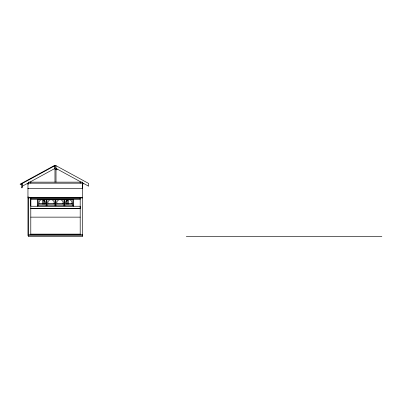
<?xml version="1.0" encoding="UTF-8"?>
<svg xmlns="http://www.w3.org/2000/svg" width="402" height="402" viewBox="0 0 402 402"><rect width="100%" height="100%" fill="white"/><g stroke="black" fill="none" stroke-linecap="round" stroke-linejoin="round"><path stroke-width="0.6" d="M30.788 234.637L30.788 199.387L80.194 199.387M30.788 197.93L30.788 198.357L80.194 198.357M30.788 182.161L30.788 183.176M37.632 206.246L37.632 199.387M82.596 182.895L88.621 186.176L88.621 183.443L56.004 165.679L54.979 165.679L20.306 184.558L20.1 184.181L54.772 165.302L54.979 168.413L29.758 182.161M73.325 206.251L73.325 199.392M22.356 186.191L28.386 182.895M59.29 199.714L59.943 199.648L55.481 199.643L55.481 205.819M68.209 199.714L69.546 199.714M56.004 169.111L57.034 169.111L57.034 169.765L56.004 169.765M54.979 169.453L56.004 169.453M82.596 235.667L27.959 235.667L27.959 183.176L83.023 183.176L83.023 184.206L82.596 184.206L82.596 188.488L27.959 188.488M22.356 184L21.331 184L21.331 187.774L22.356 187.774L22.361 183.443M28.386 184.206L27.959 184.206L27.959 183.176M27.959 188.664L28.386 188.664M27.959 196.9L28.386 196.9M27.959 197.628L82.596 197.628M27.959 197.93L82.596 197.93M37.632 199.643L73.325 199.648M38.059 204.105L46.119 204.105M46.979 204.105L55.054 204.105M55.908 204.105L63.998 204.105M64.858 204.105L72.898 204.105M37.632 205.819L73.325 205.824M30.788 208.306L80.194 208.311L80.194 206.251L30.788 206.246L30.788 197.387M30.788 208.648L80.194 208.653M30.788 217.14L80.194 217.14M30.788 234.13L80.194 234.13M82.596 234.637L28.386 234.637L28.386 197.93M186.262 236.698L381.9 236.698M59.973 199.648L60.627 199.714M56.004 168.413L81.224 182.146M80.194 182.146L80.194 183.176M80.194 197.387L80.194 234.637M72.898 199.648L72.898 205.819M68.526 199.774L68.526 204.131M67.501 199.774L67.501 204.131M66.471 200.392L66.471 204.131M64.858 199.648L64.858 205.819M64.426 199.648L64.426 205.819M63.998 199.643L63.998 205.819M56.004 165.679L56.004 182.146M55.908 199.643L55.908 205.819M55.054 199.643L55.054 205.819M54.979 165.679L54.979 182.146M46.979 199.643L46.979 205.819M46.552 199.643L46.552 205.819M46.119 199.643L46.119 205.819M44.511 200.392L44.511 204.131M43.481 199.774L43.481 204.131M42.451 199.774L42.451 204.131M38.059 199.643L38.059 205.819M28.386 183.176L28.386 182.146L82.596 182.146L82.596 236.698L28.386 236.698L28.386 235.667M45.185 203.764L39.009 203.764L39.009 201.839A3.271 3.271 0 0 1 45.185 201.839L45.185 203.764M54.119 203.764L47.944 203.764L47.944 201.839A3.266 3.266 0 0 1 54.114 201.839L54.119 203.764M63.049 203.764L56.873 203.764L56.873 201.839A3.271 3.271 0 0 1 63.049 201.839L63.049 203.764M71.968 203.764L65.792 203.764L65.792 201.839A3.271 3.271 0 0 1 71.968 201.839L71.968 203.764"/></g></svg>
